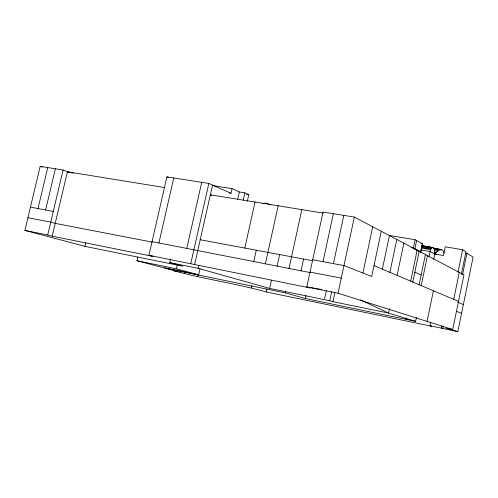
<?xml version="1.0" encoding="UTF-8"?>
<svg xmlns="http://www.w3.org/2000/svg" width="498" height="498" viewBox="0 0 498 498"><rect width="100%" height="100%" fill="white"/><g stroke="black" fill="none" stroke-linecap="round" stroke-linejoin="round"><path stroke-width="0.75" d="M433.708 259.29C434.412 255.711 436.018 250.824 433.316 247.649L422.061 245.695M457.992 272.244L462.623 249.735L445.268 246.803L443.457 255.542L434.798 254.042M453.728 299.348L459.268 272.406M461.322 274.473L465.979 251.832L462.623 249.735M462.567 274.541L466.931 253.283L465.468 253.034M466.931 253.283L473.1 257.055L457.818 331.668L446.476 328.219L452.738 329.52L463.955 274.871L354.346 217.078L323.046 212.024L306.805 286.948L310.017 287.937L148.946 255.281L166.892 176.89L208.855 183.438L230.991 193.317L232.037 188.63L213.592 185.735M427.072 321.397L433.422 290.764M177.512 269.872L177.17 271.379L173.198 270.563C203.881 279.148 235.598 283.35 266.274 291.953L431.542 326.221L430.148 325.792L430.77 322.81M457.818 331.668L441.458 328.138L441.925 325.885M442.809 328.555L443.27 326.315M414.909 248.757L416.621 240.578M410.682 281.14L417.156 250.195M412.774 282.03L419.204 251.278M416.39 317.556L415.6 321.347L406.063 319.336L406.38 317.811M420.58 252.206L421.445 248.054L430.533 249.61L431.573 248.172L432.774 247.512M419.297 251.608L420.804 251.864L422.478 243.839L415.127 239.743L389.841 235.504M419.123 284.713L425.41 254.553M421.221 285.597L427.458 255.63M429.033 256.831L430.533 249.61M389.878 272.344L396.806 239.47M389.48 308.66L388.546 313.086L415.6 321.347M397.099 275.394L403.866 243.192M420.804 251.864L413.402 247.96L415.127 239.743M362.899 272.991L372.728 226.771M381.281 231.277L371.701 276.434L343.95 265.583L312.7 259.757M382.346 269.157L389.442 235.585M360.471 299.883L388.546 313.086L332.944 301.67L334.855 292.749M452.738 329.52L338.03 293.21L354.346 217.078M323.009 261.68L333.374 213.692M324.646 298.514L326.339 290.627M333.423 263.616L343.807 215.373M332.944 301.67L329.776 300.748L331.712 291.76M301.029 270.831L303.593 259.041M406.063 319.336L305.342 298.526L305.996 295.519M266.274 291.953L266.94 288.921M329.776 300.748L269.661 288.41L271.478 280.119M277.1 266.212L279.652 254.571M288.989 268.509L301.844 209.627M305.342 298.526L285.292 292.905L285.622 291.392M253.737 261.705L256.283 250.201M251.422 287.925L251.92 285.684M265.347 263.946L278.152 205.786M237.702 199.256L239.333 191.96L232.037 188.63M243.205 200.152L244.835 192.832L239.333 191.96M247.325 201.298L248.776 194.774L244.835 192.832M244.804 248.06L255.02 202.039M197.582 276.788L198.073 274.61M137.809 257.055L136.962 260.728L160.337 266.922L198.683 274.809L200.047 268.746M198.683 274.809L176.379 268.808L177.238 265.017M180.407 272.468L180.743 270.98M186.794 248.328L201.727 182.33M184.341 273.278L184.677 271.79M190.746 263.666L208.855 183.438M194.581 264.762L212.546 185.088M269.661 288.41L198.129 268.329L198.802 265.322M158.912 242.949L173.758 177.96M69.658 172.457L63.097 170.036L40.189 166.332L24.9 230.4L84.959 246.361L182.778 266.2L169.712 262.583L170.553 258.885M84.959 246.361L85.812 242.719M24.9 230.4L47.715 234.975L63.097 170.036M47.715 234.975L52.184 236.17L67.442 171.642M37.997 208.556L47.758 167.558M45.611 209.975L55.39 168.791M435.289 254.31C436.553 249.996 443.089 247.139 444.16 253.158M262.788 203.445L266.573 203.06L270.775 204.989M246.491 194.407L248.776 194.774M229.454 193.075L230.991 193.317M323.158 213.082L210.355 194.799L211.756 195.397M69.602 172.594L67.411 171.791L164.745 187.572M420.978 243.584L422.478 243.839M421.85 245.701L433.316 247.649M421.464 245.863L432.189 247.693M427.682 247.045L429.208 247.307M433.297 248.141L440.929 249.442M433.472 248.321L441.894 249.753M421.663 246.485L431.573 248.172M433.77 248.521L439.89 249.566M434.188 249.336L438.782 250.121M421.787 247.382L430.938 248.944M434.58 250.587L437.636 251.11M411.105 247.562L413.402 247.96M434.169 252.119L436.466 252.511M421.053 249.94L430.141 251.502L436.105 254.758M30.446 207.149L53.298 211.407M200.227 239.731L312.75 260.753M27.932 217.701L50.765 222.102L55.21 223.378L152.288 242.121M152.071 241.63L310.167 272.593M310.03 272.082L341.267 278.108M311.356 287.645L321.714 289.724L319.548 289.045M306.805 286.948L338.03 293.21M52.184 236.17L152.979 256.408L148.946 255.281M169.712 262.583L198.129 268.329M136.962 260.728L176.379 268.808M285.292 292.905L164.801 268.105L177.17 271.379M430.148 325.792L441.458 328.138M67.411 171.791L73.467 173.13M40.189 166.332L42.38 167.129M456.554 311.362L461.578 313.292M457.668 302.174L463.37 304.564M373.998 265.621L458.515 301.377M166.892 176.89L168.312 177.487M414.84 272.151L421.146 275.021M413.016 248.259L418.98 251.397"/></g></svg>
